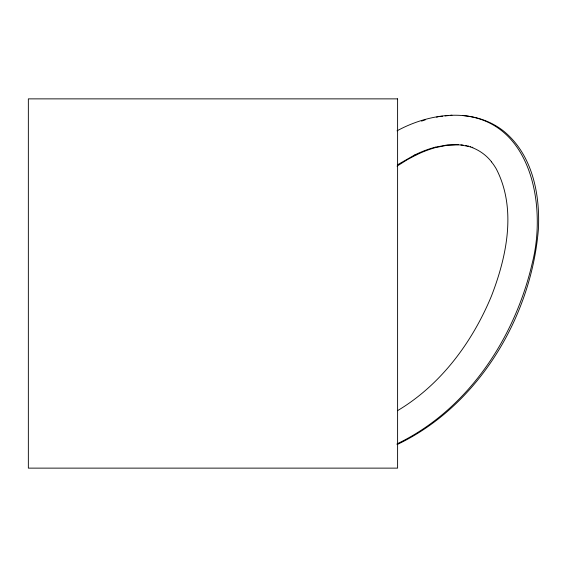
<?xml version="1.0" encoding="UTF-8"?>
<svg xmlns="http://www.w3.org/2000/svg" width="567" height="567" viewBox="0 0 567 567"><rect width="100%" height="100%" fill="white"/><g stroke="black" fill="none" stroke-linecap="round" stroke-linejoin="round"><path stroke-width="0.85" d="M397.042 166.138L407.475 159.568L416.454 154.819M397.332 164.905L414.909 154.819M397.467 410.706C440.814 384.901 472.268 342.305 491.383 296.208C506.785 256.518 516.821 208.684 496.316 168.973A58.784 58.465 -90 0 0 492.957 163.806L491.504 161.907M397.006 130.849C429.198 113.251 472.984 106.943 503.624 131.083C532.293 154.422 540.209 193.992 538.388 229.224C531.286 317.258 478.002 406.085 397.042 444.592M397.056 443.855C467.704 409.955 514.935 337.975 532.285 263.031C546.503 207.387 532.505 122.054 462.573 115.519M421.543 121.125L425.611 119.687M435.378 147.2L446.165 145.152L455.825 144.684A57.217 56.906 90 0 1 461.758 145.145L467.506 146.251M436.547 117.149L438.234 116.759M439.935 116.476L442.508 116.207M445.088 115.93L448.525 115.569M450.241 115.385L451.963 115.2M458.554 144.727L447.71 145.152L435.371 147.611A112.585 111.968 90 0 0 416.476 154.862M460.936 144.89L463.296 145.152M465.649 145.513L466.818 145.74M468.094 146.017L468.732 146.173M470.362 146.605L470.865 146.747M472.346 147.214L472.835 147.385M467.541 146.109A45.417 45.169 90 0 1 491.561 161.864M414.931 154.869A111.699 111.089 -90 0 1 435.364 147.151M397.602 98.871L28.35 98.871L28.35 468.129L397.602 468.129L397.602 98.871"/></g></svg>
